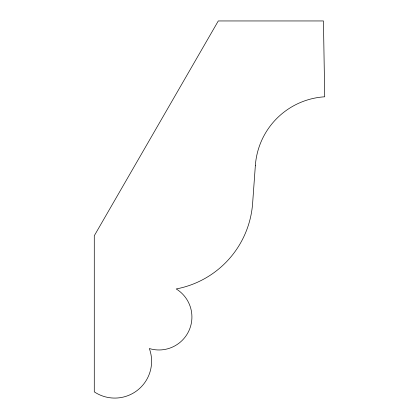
<?xml version="1.0" encoding="UTF-8"?>
<svg xmlns="http://www.w3.org/2000/svg" width="419" height="419" viewBox="0 0 419 419"><rect width="100%" height="100%" fill="white"/><g stroke="black" fill="none" stroke-linecap="round" stroke-linejoin="round"><path stroke-width="0.63" d="M255.36 165.458L252.636 203.194A94.186 94.186 0 0 1 176.221 288.953A32.949 32.949 0 0 1 149.337 348.535A36.83 36.83 0 0 1 94.28 391.854L94.28 235.75L218.294 20.95L323.442 20.95L324.72 96.794A74.142 74.142 0 0 0 255.36 165.458"/></g></svg>
